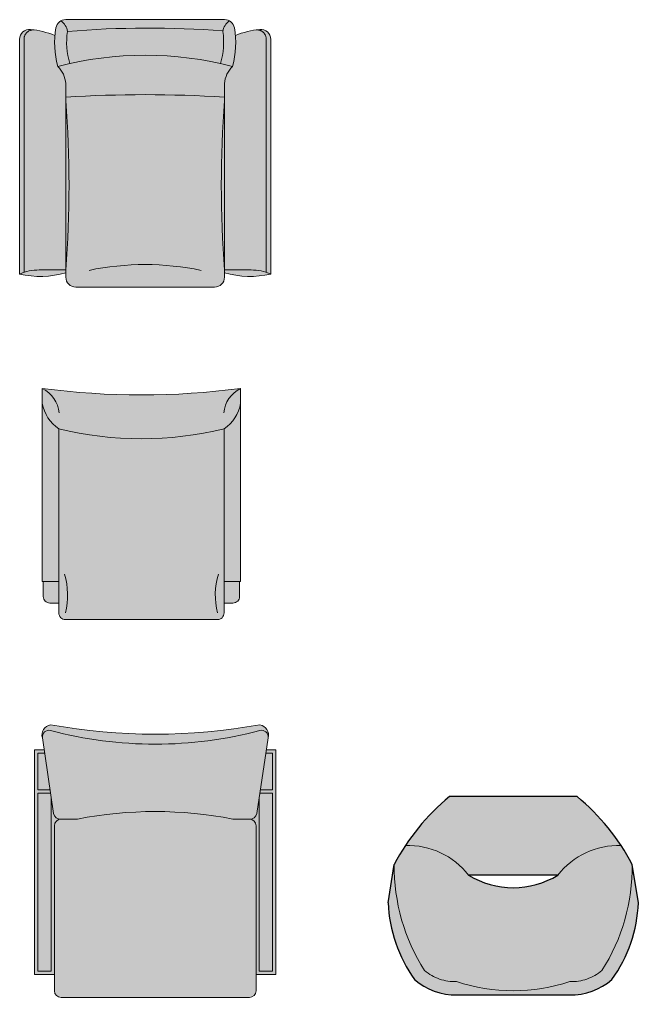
# Model space of a CAD drawing. Header units: metres. Extents: x 288.7 to 299.7, y 162.6 to 172.2.
# Drawn here: x 297.824 to 299.696, y 162.608 to 165.569 of the extents above; entities that cross this region are included whole.
import ezdxf

# ---------------------------------------------------------------- set-up
doc = ezdxf.new("R2010")
doc.units = ezdxf.units.M
doc.linetypes.add('HIDDEN', pattern=[9.525, 6.35, -3.175])
doc.linetypes.add('HIDDEN2', pattern=[4.7625, 3.175, -1.5875])
doc.layers.add('estofado', color=7, linetype='Continuous', lineweight=25)
doc.layers.add('moveis', color=254, linetype='Continuous', lineweight=5)
doc.layers.add('MOBIL', color=7, linetype='Continuous')
doc.layers.add('Mobilia', color=7, linetype='Continuous')

# ---------------------------------------------------------------- blocks, each defined once
blk = doc.blocks.new('poltrona Gal Grando preta')
at = {"layer": 'MOBIL', "lineweight": 13}
h = blk.add_hatch(color=256, dxfattribs=at)
h.set_gradient(color1=(20, 20, 21), color2=(0, 0, 0), one_color=1, name='INVCYLINDER')
h.paths.add_polyline_path([(-0.38, -0.0599, -0.444175), (-0.347, -0.03, -0.069267), (-0.2731, -0.0481, -0.022535), (-0.27, -0.0247, -0.363196), (-0.2404, 0), (0.2404, 0, -0.363196), (0.27, -0.0247, -0.022535), (0.2731, -0.0481, -0.069267), (0.347, -0.03, -0.444175), (0.38, -0.0599), (0.38, -0.7706, -0.126088), (0.24, -0.7667), (0.24, -0.78, -0.414214), (0.21, -0.81), (-0.21, -0.81, -0.414214), (-0.24, -0.78), (-0.24, -0.7667, -0.126088), (-0.38, -0.7706)])
h.paths.add_polyline_path([(-0.2643, -0.1417, -0.12754), (0.2643, -0.1417, 0.179981), (0.24, -0.1934), (0.24, -0.2352), (0.24, -0.7582, -0.037616), (0.24, -0.2453), (0.24, -0.2352, 0.033096), (-0.24, -0.2352), (-0.24, -0.2453, -0.037616), (-0.24, -0.7582), (-0.24, -0.2352), (-0.24, -0.1934, 0.179981)], flags=16)
h = blk.add_hatch(color=256, dxfattribs=at)
h.set_gradient(color1=(20, 20, 21), color2=(172, 172, 175), one_color=1, tint=0.68, name='HEMISPHERICAL')
h.paths.add_polyline_path([(0.2353, -0.036, -0.235094), (0.2555, -0.004, 0.132078), (0.2404, 0), (-0.2404, 0, 0.363145), (-0.27, -0.0247, 0.113403), (-0.2643, -0.1417, -0.118602), (0.2282, -0.133, 0.107714)])
h = blk.add_hatch(color=256, dxfattribs=at)
h.set_gradient(color1=(20, 20, 21), color2=(172, 172, 175), one_color=1, tint=0.68, name='HEMISPHERICAL')
h.paths.add_polyline_path([(0.27, -0.0247, 0.220491), (0.2555, -0.004, 0.235094), (0.2353, -0.036, -0.107714), (0.2282, -0.133, -0.008805), (0.2643, -0.1417, 0.113403)])
h = blk.add_hatch(color=256, dxfattribs=at)
h.set_gradient(color1=(20, 20, 21), color2=(172, 172, 175), one_color=1, tint=0.68)
h.paths.add_polyline_path([(-0.24, -0.2352), (-0.24, -0.1934, 0.179981), (-0.2643, -0.1417, -0.090631), (-0.2731, -0.0481, 0.058925), (-0.3357, -0.0314, 0.423082), (-0.3662, -0.0569), (-0.3662, -0.7653, -0.080838), (-0.3207, -0.7582), (-0.24, -0.7582)])
h = blk.add_hatch(color=256, dxfattribs=at)
h.set_gradient(color1=(20, 20, 21), color2=(172, 172, 175), one_color=1, tint=0.68)
h.paths.add_polyline_path([(0.3662, -0.0569, 0.423082), (0.3357, -0.0314, 0.058925), (0.2731, -0.0481, -0.090631), (0.2643, -0.1417, 0.179981), (0.24, -0.1934), (0.24, -0.2352), (0.24, -0.7582), (0.3207, -0.7582, -0.080838), (0.3662, -0.7653)])
h = blk.add_hatch(color=256, dxfattribs=at)
h.set_gradient(color1=(20, 20, 21), color2=(245, 245, 245), one_color=1, tint=0.96, name='INVCURVED')
h.paths.add_polyline_path([(-0.2643, -0.1417, -0.179981), (-0.24, -0.1934), (-0.24, -0.2352, -0.033096), (0.24, -0.2352), (0.24, -0.1934, -0.179981), (0.2643, -0.1417, 0.12754)])
h = blk.add_hatch(color=256, dxfattribs=at)
h.set_gradient(color1=(20, 20, 21), color2=(245, 245, 245), one_color=1, tint=0.96, name='INVCURVED')
h.paths.add_polyline_path([(-0.24, -0.2352), (-0.24, -0.2453, -0.037616), (-0.24, -0.7582), (-0.24, -0.78, 0.414214), (-0.21, -0.81), (0.21, -0.81, 0.414214), (0.24, -0.78), (0.24, -0.7582, -0.037616), (0.24, -0.2453), (0.24, -0.2352, 0.033096)])
h = blk.add_hatch(color=256, dxfattribs=at)
h.set_gradient(color1=(20, 20, 21), color2=(0, 0, 0), one_color=1, name='INVCYLINDER')
h.paths.add_polyline_path([(-0.24, -0.7582, 0.037616), (-0.24, -0.2453)])
h = blk.add_hatch(color=256, dxfattribs=at)
h.set_gradient(color1=(20, 20, 21), color2=(0, 0, 0), one_color=1, name='INVCYLINDER')
h.paths.add_polyline_path([(0.24, -0.2453, 0.037616), (0.24, -0.7582)])
at = {"layer": 'estofado', "lineweight": 9, "ltscale": 1.8}
for p, q in [((-0.2404, 0), (0.2404, 0)), ((-0.38, -0.7706), (-0.38, -0.0599)), ((0.38, -0.7706), (0.38, -0.0599)), ((-0.24, -0.2352), (-0.24, -0.1934)), ((0.24, -0.1934), (0.24, -0.2352)), ((-0.24, -0.7582), (-0.24, -0.2352)), ((0.24, -0.2352), (0.24, -0.7582)), ((-0.24, -0.78), (-0.24, -0.7582)), ((0.24, -0.7582), (0.24, -0.78)), ((0.21, -0.81), (-0.21, -0.81))]:
    blk.add_line(p, q, dxfattribs=at)
at = {"layer": 'estofado', "linetype": 'HIDDEN2', "lineweight": 5, "ltscale": 1.8}
for p, q in [((-0.3662, -0.0569), (-0.3662, -0.7653)), ((0.3662, -0.0569), (0.3662, -0.7653))]:
    blk.add_line(p, q, dxfattribs=at)
at = {"layer": 'estofado', "lineweight": 5, "ltscale": 1.8}
for p, q in [((-0.3207, -0.7582), (-0.24, -0.7582)), ((0.3207, -0.7582), (0.24, -0.7582))]:
    blk.add_line(p, q, dxfattribs=at)
at = {"layer": 'estofado', "lineweight": 9, "ltscale": 1.8}
for centre, radius, start, end in [((-0.2404, -0.03), 0.03, 90, 169.8381), ((0.2404, -0.03), 0.03, 10.1619, 90), ((-0.0125, -0.0709), 0.2616, 169.8381, 195.717), ((0.0125, -0.0709), 0.2616, 344.283, 10.1619), ((-0.35, -0.0599), 0.03, 84.2032, 180), ((-0.3748, -0.3044), 0.2758, 68.3536, 84.2032), ((0.3748, -0.3044), 0.2758, 95.7968, 111.6464), ((0.35, -0.0599), 0.03, 0, 95.7968), ((-0.3217, -0.2002), 0.0819, 4.7613, 45.573), ((0.3217, -0.2002), 0.0819, 134.427, 175.2387), ((0, -3.8571), 3.6298, 86.2089, 93.7911), ((-3.644, -0.5018), 3.4136, 355.6916, 4.3084), ((3.644, -0.5018), 3.4136, 175.6916, 184.3084), ((-0.3175, -0.4955), 0.2821, 257.1945, 285.9401), ((0.3175, -0.4955), 0.2821, 254.0599, 282.8055), ((-0.21, -0.78), 0.03, 180, 270), ((0.21, -0.78), 0.03, 270, 0)]:
    blk.add_arc(centre, radius, start, end, dxfattribs=at)
at = {"layer": 'estofado', "lineweight": 5, "ltscale": 1.8}
for centre, radius, start, end in [((-0.2775, -0.0403), 0.0424, 5.8594, 58.7781), ((-0.0096, -2.9734), 2.9476, 85.2347, 94.3952), ((0.2775, -0.0403), 0.0424, 121.2219, 174.1406), ((-0.0091, -0.0684), 0.2285, 171.8529, 196.4443), ((0.0091, -0.0684), 0.2285, 343.5557, 8.1471), ((0, -1.161), 1.053, 75.4635, 104.5365), ((-0.3217, -0.9016), 0.1434, 89.5649, 113.9654), ((0, -1.5753), 0.8335, 78.2438, 101.7562), ((0.3217, -0.9016), 0.1434, 66.0346, 90.4351)]:
    blk.add_arc(centre, radius, start, end, dxfattribs=at)
at = {"layer": 'estofado', "linetype": 'HIDDEN2', "lineweight": 5, "ltscale": 1.8}
for centre, start, end in [((-0.3386, -0.0589), 84.0015, 175.7307), ((0.3386, -0.0589), 4.2693, 95.9985)]:
    blk.add_arc(centre, 0.0277, start, end, dxfattribs=at)
blk = doc.blocks.new('Poltrona Versace Trienalle')
at = {"layer": 'moveis', "ltscale": 0.3}
h = blk.add_hatch(color=256, dxfattribs=at)
h.dxf.hatch_style = 1
h.set_gradient(color1=(176, 116, 79), color2=(0, 0, 0), one_color=1, name='CYLINDER')
h.paths.add_polyline_path([(0.6073, 0.315), (0.08, 0.315), (0.08, 0.355), (0.6189, 0.355), (0.6189, 0.3167), (0.6289, 0.3182), (0.6289, 0.355), (0.74, 0.355), (0.74, 0.3347), (0.75, 0.3362), (0.75, 0.365), (0.07, 0.365), (0.07, 0.305), (0.52, 0.305, -0.378764), (0.5399, 0.2874, -0.373524), (0.5573, 0.3076)])
h = blk.add_hatch(color=256, dxfattribs=at)
h.dxf.hatch_style = 1
h.set_gradient(color1=(176, 116, 79), color2=(74, 49, 33), one_color=1, tint=0.21)
h.paths.add_polyline_path([(0.6189, 0.355), (0.08, 0.355), (0.08, 0.315), (0.6073, 0.315), (0.6189, 0.3167)])
h.paths.add_polyline_path([(0.74, 0.355), (0.6289, 0.355), (0.6289, 0.3182), (0.74, 0.3347)])
h = blk.add_hatch(color=256, dxfattribs=at)
h.dxf.hatch_style = 1
h.set_gradient(color1=(214, 217, 219), one_color=1, tint=1)
h.paths.add_polyline_path([(0.7859, 0.3415), (0.5571, 0.3075, 0.370313), (0.5399, 0.2874, -0.030642), (0.54, 0.285), (0.54, 0.235, -0.09749), (0.54, -0.235), (0.54, -0.285, -0.030642), (0.5399, -0.2874, 0.370313), (0.5571, -0.3075), (0.7859, -0.3415, 0.455419), (0.8256, -0.3166, -0.089671), (0.8256, 0.3166, 0.455419)])
h = blk.add_hatch(color=256, dxfattribs=at)
h.dxf.hatch_style = 1
h.set_gradient(color1=(214, 217, 219), one_color=1, tint=1)
h.paths.add_polyline_path([(0.54, 0.235), (0.54, 0.285, -0.030175), (0.5399, 0.2874, 0.378764), (0.52, 0.305), (0.02, 0.305, 0.414214), (0, 0.285), (0, -0.285, 0.414214), (0.02, -0.305), (0.52, -0.305, 0.378764), (0.5399, -0.2874, -0.030175), (0.54, -0.285), (0.54, -0.235, 0.09749)])
h = blk.add_hatch(color=256, dxfattribs=at)
h.dxf.hatch_style = 1
h.set_gradient(color1=(176, 116, 79), color2=(0, 0, 0), one_color=1, name='CYLINDER')
h.paths.add_polyline_path([(0.5573, -0.3076, -0.373524), (0.5399, -0.2874, -0.378764), (0.52, -0.305), (0.07, -0.305), (0.07, -0.365), (0.75, -0.365), (0.75, -0.3362), (0.74, -0.3347), (0.74, -0.355), (0.6289, -0.355), (0.6289, -0.3182), (0.6189, -0.3167), (0.6189, -0.355), (0.08, -0.355), (0.08, -0.315), (0.6073, -0.315)])
h = blk.add_hatch(color=256, dxfattribs=at)
h.dxf.hatch_style = 1
h.set_gradient(color1=(176, 116, 79), color2=(74, 49, 33), one_color=1, tint=0.21)
h.paths.add_polyline_path([(0.6189, -0.3167), (0.6073, -0.315), (0.08, -0.315), (0.08, -0.355), (0.6189, -0.355)])
h.paths.add_polyline_path([(0.74, -0.3347), (0.6289, -0.3182), (0.6289, -0.355), (0.74, -0.355)])
for p, q in [((0.07, 0.365), (0.07, 0.305)), ((0.07, 0.365), (0.75, 0.365)), ((0.75, 0.365), (0.75, 0.3362)), ((0.08, 0.355), (0.08, 0.315)), ((0.08, 0.355), (0.6189, 0.355)), ((0.5571, 0.3075), (0.7859, 0.3415)), ((0.6189, 0.355), (0.6189, 0.3167)), ((0.6289, 0.355), (0.74, 0.355)), ((0.6289, 0.355), (0.6289, 0.3182)), ((0.74, 0.355), (0.74, 0.3347)), ((0.52, 0.305), (0.02, 0.305)), ((0.6073, 0.315), (0.08, 0.315)), ((0, 0.285), (0, -0.285)), ((0.54, 0.285), (0.54, 0.235)), ((0.54, -0.235), (0.54, -0.285)), ((0.52, -0.305), (0.02, -0.305)), ((0.07, -0.365), (0.07, -0.305)), ((0.6073, -0.315), (0.08, -0.315)), ((0.08, -0.355), (0.08, -0.315)), ((0.5571, -0.3075), (0.7859, -0.3415)), ((0.6189, -0.355), (0.6189, -0.3167)), ((0.6289, -0.355), (0.6289, -0.3182)), ((0.08, -0.355), (0.6189, -0.355)), ((0.6289, -0.355), (0.74, -0.355)), ((0.74, -0.355), (0.74, -0.3347)), ((0.75, -0.365), (0.75, -0.3362)), ((0.07, -0.365), (0.75, -0.365))]:
    blk.add_line(p, q, dxfattribs=at)
for centre, radius, start, end in [((0.7949, 0.3118), 0.0311, 8.9889, 106.9307), ((0.7888, 0.3217), 0.02, 345.1813, 98.4491), ((0.02, 0.285), 0.02, 90, 180), ((0.52, 0.285), 0.02, 0, 90), ((0.5602, 0.2875), 0.0203, 98.7723, 186.967), ((2.0049, 0), 1.238, 165.1813, 194.8187), ((2.5769, 0), 1.7797, 169.7519, 190.2481), ((-0.6538, 0), 1.2167, 348.8637, 11.1363), ((0.02, -0.285), 0.02, 180, 270), ((0.52, -0.285), 0.02, 270, 0), ((0.5602, -0.2875), 0.0203, 173.033, 261.2277), ((0.7949, -0.3118), 0.0311, 253.0693, 351.0111), ((0.7888, -0.3217), 0.02, 261.5509, 14.8187)]:
    blk.add_arc(centre, radius, start, end, dxfattribs=at)
blk = doc.blocks.new('POLT Kiss')
at = {"layer": 'Mobilia', "ltscale": 0.08}
h = blk.add_hatch(color=256, dxfattribs=at)
h.dxf.hatch_style = 1
h.set_gradient(color1=(110, 78, 69), color2=(25, 18, 16), one_color=1, tint=0.08, name='CYLINDER')
h.paths.add_polyline_path([(0.1715, 0.56, -0.183048), (0.2684, 0.5267, -0.145965), (0.36, 0.2051), (0.3788, 0.3215, 0.146499), (0.2988, 0.5534, 0.175861), (0.1818, 0.6), (-0.1818, 0.6, 0.175861), (-0.2988, 0.5534, 0.146499), (-0.3788, 0.3215), (-0.36, 0.2051, -0.145965), (-0.2684, 0.5267, -0.183048), (-0.1715, 0.56, -0.160438)])
h = blk.add_hatch(color=256, dxfattribs=at)
h.dxf.hatch_style = 1
h.set_gradient(color1=(110, 78, 69), color2=(163, 120, 108), one_color=1, tint=0.53, name='CYLINDER')
h.paths.add_polyline_path([(0.2684, 0.5267, 0.183048), (0.1715, 0.56, 0.160438), (-0.1715, 0.56, 0.183048), (-0.2684, 0.5267, 0.145965), (-0.36, 0.2051, 0.02506), (-0.3264, 0.148, 0.240316), (-0.1351, 0.2374, -0.284548), (0.1351, 0.2374, 0.240316), (0.3264, 0.148, 0.02506), (0.36, 0.2051, 0.145965)])
h = blk.add_hatch(color=256, dxfattribs=at)
h.dxf.hatch_style = 1
h.set_gradient(color1=(110, 78, 69), color2=(0, 0, 0), one_color=1)
h.paths.add_polyline_path([(0.3264, 0.148, -0.240316), (0.1351, 0.2374), (-0.1351, 0.2374, -0.240316), (-0.3264, 0.148, 0.075771), (-0.193, 0), (0.193, 0, 0.075771)])
for p, q in [((-0.3788, 0.3215), (-0.36, 0.2051)), ((0.3788, 0.3215), (0.36, 0.2051)), ((-0.1351, 0.2374), (0.1351, 0.2374))]:
    blk.add_line(p, q, dxfattribs=at)
for points in [[(0.1818, 0.6), (-0.1818, 0.6)], [(-0.193, 0), (0.193, 0)]]:
    blk.add_lwpolyline(points, dxfattribs=at)
for centre, radius, start, end in [((-0.176, 0.4155), 0.1846, 88.2159, 131.6804), ((0.176, 0.4155), 0.1846, 48.3196, 91.7841), ((0.0484, 0.3038), 0.4275, 144.2944, 177.6325), ((-0.0484, 0.3038), 0.4275, 2.3675, 35.7056), ((0, 0.0192), 0.2567, 58.2328, 121.7672), ((0.2258, 0.5115), 0.6611, 207.6129, 230.6875), ((-0.2258, 0.5115), 0.6611, 309.3125, 332.3871)]:
    blk.add_arc(centre, radius, start, end, dxfattribs=at)
at = {"layer": 'Mobilia', "linetype": 'HIDDEN', "lineweight": 5, "ltscale": 0.08}
for centre, radius, start, end in [((0, 0.0392), 0.5483, 71.7705, 108.2295), ((-0.176, 0.4155), 0.1446, 88.2159, 129.708), ((0.176, 0.4155), 0.1446, 50.292, 91.7841), ((0.225, 0.2124), 0.585, 147.5008, 180.7189), ((-0.225, 0.2124), 0.585, 359.2811, 32.4992), ((-0.3184, 0.3802), 0.2323, 268.0302, 322.0816), ((0.3184, 0.3802), 0.2323, 217.9184, 271.9698)]:
    blk.add_arc(centre, radius, start, end, dxfattribs=at)
blk = doc.blocks.new('Poltrona Mel Grando')
at = {"layer": 'estofado', "lineweight": 15, "ltscale": 0.1}
h = blk.add_hatch(color=254, dxfattribs=at)
h.dxf.hatch_style = 1
h.set_gradient(color1=(242, 218, 187), color2=(250, 241, 229), one_color=1, tint=0.94, name='INVCURVED')
h.paths.add_polyline_path([(0.3, 0.0199, -0.066463), (-0.3, 0.0199), (-0.3, -0.0253, 0.205274), (-0.25, -0.1024, 0.12055), (0.25, -0.1024, 0.205274), (0.3, -0.0253)])
h = blk.add_hatch(color=254, dxfattribs=at)
h.dxf.hatch_style = 1
h.set_gradient(color1=(242, 218, 187), color2=(250, 241, 229), one_color=1, tint=0.94)
h.paths.add_polyline_path([(-0.25, -0.1024, -0.205274), (-0.3, -0.0253), (-0.3, -0.565), (-0.25, -0.565)])
h = blk.add_hatch(color=254, dxfattribs=at)
h.dxf.hatch_style = 1
h.set_gradient(color1=(242, 218, 187), color2=(250, 241, 229), one_color=1, tint=0.94)
h.paths.add_polyline_path([(0.3, -0.0253, -0.205274), (0.25, -0.1024), (0.25, -0.565), (0.3, -0.565)])
h = blk.add_hatch(color=254, dxfattribs=at)
h.dxf.hatch_style = 1
h.set_gradient(color1=(242, 218, 187), color2=(250, 241, 229), one_color=1, tint=0.94, name='CURVED')
h.paths.add_polyline_path([(0.25, -0.1024, -0.12055), (-0.25, -0.1024), (-0.25, -0.6601, 0.414214), (-0.23, -0.6801), (0.23, -0.6801, 0.414214), (0.25, -0.6601)])
h = blk.add_hatch(color=27, dxfattribs=at)
h.dxf.hatch_style = 1
h.set_gradient(color1=(117, 77, 62), color2=(57, 37, 30), one_color=1, tint=0.17, name='INVCURVED')
h.paths.add_polyline_path([(-0.25, -0.565), (-0.297, -0.565), (-0.297, -0.6101, 0.414214), (-0.277, -0.6301), (-0.25, -0.6301)])
h = blk.add_hatch(color=27, dxfattribs=at)
h.dxf.hatch_style = 1
h.set_gradient(color1=(117, 77, 62), color2=(57, 37, 30), one_color=1, tint=0.17, name='INVCURVED')
h.paths.add_polyline_path([(0.297, -0.565), (0.25, -0.565), (0.25, -0.6301), (0.277, -0.6301, 0.414214), (0.297, -0.6101)])
for p, q in [((-0.3, -0.565), (-0.25, -0.565)), ((-0.297, -0.565), (-0.297, -0.6101)), ((0.25, -0.565), (0.3, -0.565)), ((0.297, -0.565), (0.297, -0.6101))]:
    blk.add_line(p, q, dxfattribs=at)
for points in [[(-0.3, 0.0199), (-0.3, 0.0199), (-0.3, -0.565)], [(0.3, -0.565), (0.3, 0.0199)]]:
    blk.add_lwpolyline(points, dxfattribs=at)
for points in [[(-0.25, -0.1024), (-0.25, -0.6601, 0.414214), (-0.23, -0.6801), (0.23, -0.6801, 0.414214), (0.25, -0.6601), (0.25, -0.1024)], [(-0.297, -0.6101, 0.414214), (-0.277, -0.6301), (-0.25, -0.6301)], [(0.297, -0.6101, -0.414214), (0.277, -0.6301), (0.25, -0.6301)]]:
    blk.add_lwpolyline(points, format="xyb", dxfattribs=at)
for centre, radius, start, end in [((-0.3409, -0.0628), 0.0923, 5.291, 63.6655), ((0, 2.2669), 2.2669, 262.3951, 277.6049), ((0.3409, -0.0628), 0.0923, 116.3345, 174.709), ((-0.1851, -0.0055), 0.1166, 189.7762, 236.1768), ((0.1851, -0.0055), 0.1166, 303.8232, 350.2238), ((0, 0.9195), 1.052, 256.2523, 283.7477), ((-0.4518, -0.6062), 0.2283, 346.36, 16.2913), ((0.4518, -0.6062), 0.2283, 163.7087, 193.64)]:
    blk.add_arc(centre, radius, start, end, dxfattribs=at)

msp = doc.modelspace()

# ---------------------------------------------------------------- block references
at = {"layer": 'estofado', "lineweight": 15}
msp.add_blockref('Poltrona Mel Grando', (298.1925, 164.4325), dxfattribs=at)
at = {"layer": 'MOBIL', "lineweight": 13, "xscale": -1}
msp.add_blockref('poltrona Gal Grando preta', (298.2037, 165.5691), dxfattribs=at)
at = {"layer": 'Mobilia', "rotation": 180}
msp.add_blockref('POLT Kiss', (299.3175, 163.2164), dxfattribs=at)
at = {"layer": 'moveis', "rotation": 90}
msp.add_blockref('Poltrona Versace Trienalle', (298.2342, 162.6084), dxfattribs=at)

doc.saveas('drawing.dxf')
